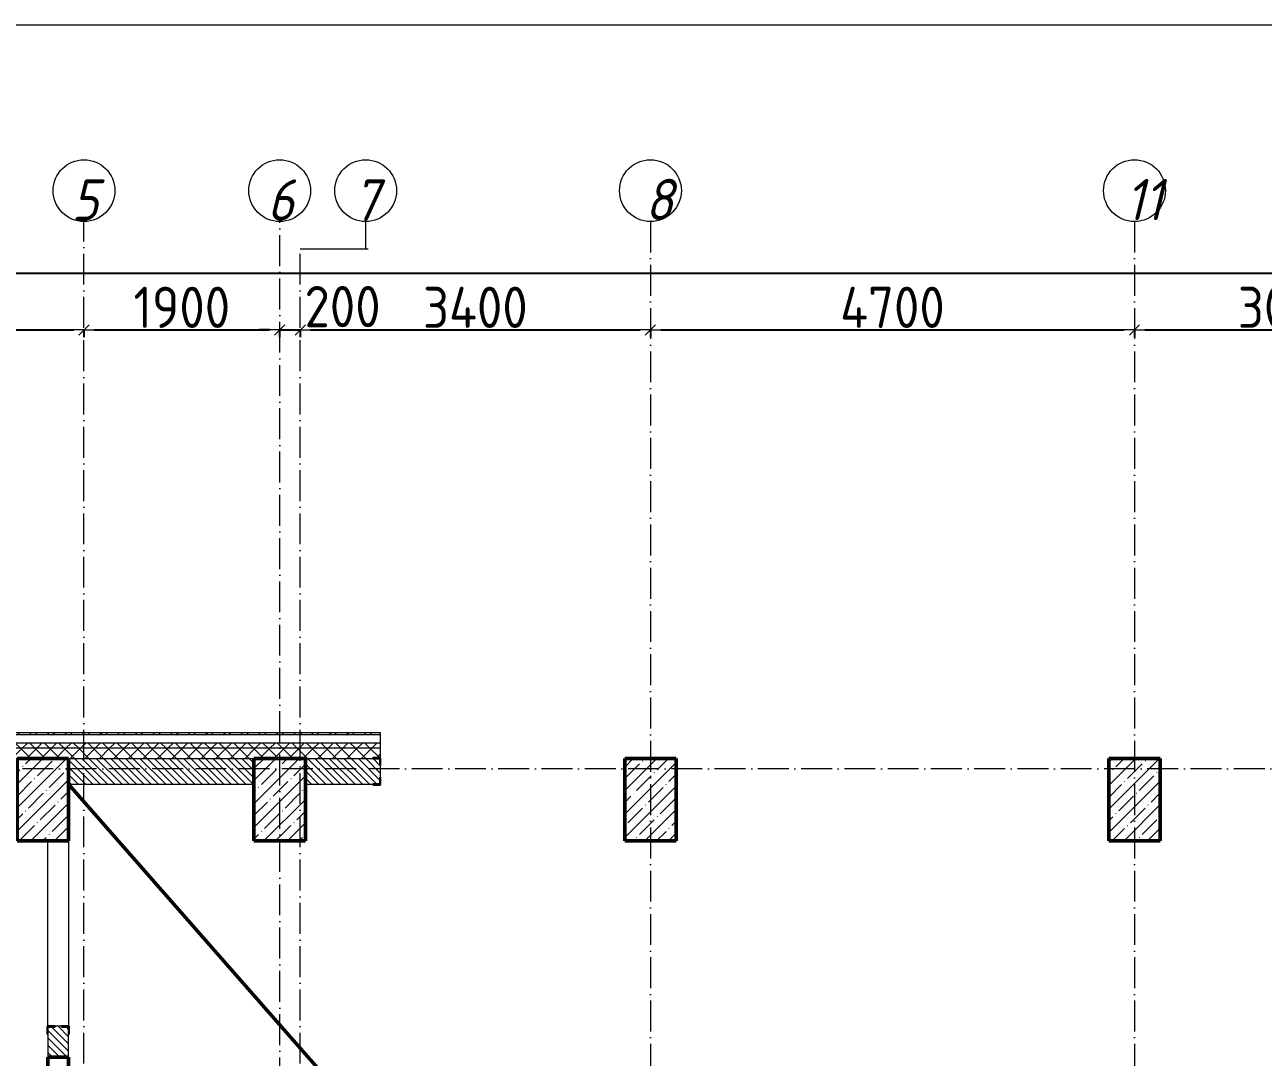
# Model space of a CAD drawing. Header units: millimetres. Extents: x -213536 to 1564669, y -45299 to 942238.
# Drawn here: x 149604 to 161629, y 541797 to 551819 of the extents above; entities that cross this region are included whole.
import ezdxf

# ---------------------------------------------------------------- set-up
doc = ezdxf.new("R2010")
doc.units = ezdxf.units.MM
doc.linetypes.add('50_200_ШТРИХ_1Т_ш5_п1_п1_', pattern=[700, 500, -100, 0, -100])
for name, color, linetype, lineweight in [('A-____-____-DIMS', 7, 'Continuous', 9), ('A-DETL-____-OTLN-1', 7, 'Continuous', 50), ('A-GENM-____-MCUT', 7, 'Continuous', 25), ('A-GENM-____-OTLN-1', 7, 'Continuous', 25), ('A-WALL-____-MCUT', 7, 'Continuous', 13), ('A-WALL-____-MCUT-1', 7, 'Continuous', 9), ('A-WALL-____-PATT-1', 7, 'Continuous', 9), ('A-WALL-FNSH-MCUT-1', 7, 'Continuous', 9), ('I-WALL-____-OTLN', 7, 'Continuous', 9), ('S-COLS-____-MCUT', 7, 'Continuous', 50), ('S-COLS-____-OTLN', 7, 'Continuous', 9), ('S-GRID-____-IDEN', 7, 'Continuous', 9), ('S-GRID-____-OTLN', 7, 'Continuous', 9), ('S-GRID-____-OTLN-1', 7, '50_200_ШТРИХ_1Т_ш5_п1_п1_', 9)]:
    doc.layers.add(name, color=color, linetype=linetype, lineweight=lineweight)
doc.styles.add('ISOCPEUR_I_9', font='isocpeui.ttf', dxfattribs={"width": 0.9, "height": 250})
doc.styles.add('СПДС', font='isocpeur.ttf', dxfattribs={"width": 0.9})
doc.dimstyles.new('Размера А3', dxfattribs={"dimtxt": 200, "dimasz": 100, "dimexe": 70, "dimexo": 100, "dimgap": 20, "dimtad": 1, "dimdec": 0, "dimrnd": 10, "dimzin": 0, "dimdsep": 46, "dimtxsty": 'СПДС', "dimblk": 'ARROWHEAD_6', "dimcen": 1, "dimclrd": 256, "dimclre": 256, "dimclrt": 256, "dimazin": 0, "dimtfac": 1, "dimtdec": 0, "dimtmove": 2, "dimatfit": 3, "dimfxl": 1, "dimtolj": 1, "dimtzin": 0, "dimarcsym": 0})
pattern_1 = [(45, (142429.06, 459015.94), (-70.71068, 70.71068), []), (135, (142429.06, 459015.94), (-70.71068, -70.71068), [])]
pattern_2 = [(135, (142429.057, 459015.94), (-35.35534, -35.35534), [])]

# ---------------------------------------------------------------- blocks, each defined once
blk = doc.blocks.new('BSC_Колонна _Прямоугольная - 500х800-25984396-АР1_План отверстий 3 этажа в осях 1-64_Ю-ЯЯ')
at = {"layer": 'S-COLS-____-OTLN'}
h = blk.add_hatch(dxfattribs=at)
h.set_pattern_fill('FP_13', color=256, style=0, pattern_type=2)
h.set_pattern_definition([(45, (-9650, -85281.04), (-114.04925, 114.04925), []), (45, (-9535.95, -85281.04), (-114.04925, 114.04925), [201.613, -40.323, 3.353, -36.97])])
h.paths.add_polyline_path([(-250, -400), (250, -400), (250, 400), (-250, 400)], flags=0)
at = {"layer": 'S-COLS-____-MCUT'}
for p, q in [((250, 400), (-250, 400)), ((-250, 400), (-250, -400)), ((250, -400), (250, 400)), ((-250, -400), (250, -400))]:
    blk.add_line(p, q, dxfattribs=at)
blk = doc.blocks.new('BSC_Колонна _Прямоугольная - 500х800-V64-АР1_План отверстий 3 этажа в осях 1-64_Ю-ЯЯ')
at = {"layer": 'S-COLS-____-OTLN'}
h = blk.add_hatch(dxfattribs=at)
h.set_pattern_fill('FP_72', color=256, style=0, pattern_type=2)
h.set_pattern_definition([(45, (-13250, -85281.04), (-114.04925, 114.04925), []), (45, (-13135.95, -85281.04), (-114.04925, 114.04925), [201.613, -40.323, 3.353, -36.97])])
h.paths.add_polyline_path([(-250, -400), (250, -400), (250, 400), (-250, 400)], flags=0)
at = {"layer": 'S-COLS-____-MCUT'}
for p, q in [((250, 400), (-250, 400)), ((-250, 400), (-250, -400)), ((250, -400), (250, 400)), ((-250, -400), (250, -400))]:
    blk.add_line(p, q, dxfattribs=at)
blk = doc.blocks.new('BSC_Колонна _Прямоугольная - 500х800-V65-АР1_План отверстий 3 этажа в осях 1-64_Ю-ЯЯ')
at = {"layer": 'S-COLS-____-OTLN'}
h = blk.add_hatch(dxfattribs=at)
h.set_pattern_fill('FP_73', color=256, style=0, pattern_type=2)
h.set_pattern_definition([(45, (-17950, -85281.04), (-114.04925, 114.04925), []), (45, (-17835.95, -85281.04), (-114.04925, 114.04925), [201.613, -40.323, 3.353, -36.97])])
h.paths.add_polyline_path([(-250, -400), (250, -400), (250, 400), (-250, 400)], flags=0)
at = {"layer": 'S-COLS-____-MCUT'}
for p, q in [((250, 400), (-250, 400)), ((-250, 400), (-250, -400)), ((250, -400), (250, 400)), ((-250, -400), (250, -400))]:
    blk.add_line(p, q, dxfattribs=at)
blk = doc.blocks.new('BSC_Колонна _Прямоугольная - 500х800-V91-АР1_План отверстий 3 этажа в осях 1-64_Ю-ЯЯ')
at = {"layer": 'S-COLS-____-OTLN'}
h = blk.add_hatch(dxfattribs=at)
h.set_pattern_fill('FP_96', color=256, style=0, pattern_type=2)
h.set_pattern_definition([(45, (-7350, -85281.04), (-114.04925, 114.04925), []), (45, (-7235.95, -85281.04), (-114.04925, 114.04925), [201.613, -40.323, 3.353, -36.97])])
h.paths.add_polyline_path([(-250, -400), (250, -400), (250, 400), (-250, 400)], flags=0)
at = {"layer": 'S-COLS-____-MCUT'}
for p, q in [((250, 400), (-250, 400)), ((-250, 400), (-250, -400)), ((250, -400), (250, 400)), ((-250, -400), (250, -400))]:
    blk.add_line(p, q, dxfattribs=at)
blk = doc.blocks.new('Фахверк_СКБ_Уголок - 250_3380-27498580-АР1_План отверстий 3 этажа в осях 1-64_Ю-ЯЯ')
at = {"layer": 'A-GENM-____-MCUT'}
for p, q in [((200, 181), (125, 181)), ((125, 181), (125, 106)), ((131, 106), (131, 175)), ((131, 175), (200, 175)), ((200, 175), (200, 181)), ((125, 106), (131, 106)), ((131, -6), (125, -6)), ((125, -6), (125, -81)), ((125, -81), (200, -81)), ((131, -75), (131, -6)), ((200, -75), (131, -75)), ((200, -81), (200, -75))]:
    blk.add_line(p, q, dxfattribs=at)
blk = doc.blocks.new('BSC_Колонна _Прямоугольная1 - 200х200 _металл_-35216022-АР1_План отверстий 3 этажа в осях 1-64_Ю-ЯЯ')
at = {"layer": 'S-COLS-____-MCUT'}
for p, q in [((100, 100), (-100, 100)), ((-100, 100), (-100, -100)), ((100, -100), (100, 100)), ((-100, -100), (100, -100))]:
    blk.add_line(p, q, dxfattribs=at)
blk = doc.blocks.new('Фахверк_СКБ_Уголок - 200_3960-28268576-АР1_План отверстий 3 этажа в осях 1-64_Ю-ЯЯ')
at = {"layer": 'A-GENM-____-MCUT'}
for p, q in [((200, 156), (125, 156)), ((125, 156), (125, 81)), ((131, 81), (131, 150)), ((131, 150), (200, 150)), ((200, 150), (200, 156)), ((125, 81), (131, 81)), ((131, 19), (125, 19)), ((125, 19), (125, -56)), ((131, -50), (131, 19)), ((125, -56), (200, -56)), ((200, -50), (131, -50)), ((200, -56), (200, -50))]:
    blk.add_line(p, q, dxfattribs=at)
blk = doc.blocks.new('Ось сетки - Круг_Ø6_00__ISO-2_5_0_9K_-25732049-АР1_План отверстий 3 этажа в осях 1-64_Ю-ЯЯ')
at = {"layer": 'S-GRID-____-IDEN'}
blk.add_circle((0, 0), 3, dxfattribs=at)
blk = doc.blocks.new('ARROWHEAD_6')
at = {"color": 0, "linetype": 'Continuous'}
for p, q in [((0, 0), (-1, 0)), ((-0.5, -0.5), (0.5, 0.5))]:
    blk.add_line(p, q, dxfattribs=at)
blk = doc.blocks.new('*D2902')
at = {"layer": 'A-____-____-DIMS', "lineweight": -2, "transparency": 16777216}
for p, q in [((147879, 548862), (147879, 548786)), ((147979, 548856), (150079, 548856)), ((150179, 548862), (150179, 548786))]:
    blk.add_line(p, q, dxfattribs=at)
at = {"layer": 'Defpoints', "color": 0, "lineweight": 50, "transparency": 16777216}
for p in [(147879, 548962), (150179, 548962), (150179, 548856)]:
    blk.add_point(p, dxfattribs=at)
at = {"layer": 'A-____-____-DIMS', "lineweight": -2, "transparency": 16777216, "xscale": 100, "yscale": 100, "zscale": 100, "rotation": 180}
blk.add_blockref('ARROWHEAD_6', (147879, 548856), dxfattribs=at)
at = {"layer": 'A-____-____-DIMS', "lineweight": -2, "transparency": 16777216, "xscale": 100, "yscale": 100, "zscale": 100}
blk.add_blockref('ARROWHEAD_6', (150179, 548856), dxfattribs=at)
at = {"layer": 'A-____-____-DIMS', "transparency": 16777216, "insert": (149029, 549076), "char_height": 400, "attachment_point": 5, "style": 'СПДС'}
blk.add_mtext('\\A1;2300', dxfattribs=at)
blk = doc.blocks.new('*D2903')
at = {"layer": 'A-____-____-DIMS', "lineweight": -2, "transparency": 16777216}
for p, q in [((150179, 548862), (150179, 548786)), ((150279, 548856), (151979, 548856)), ((152079, 548862), (152079, 548786))]:
    blk.add_line(p, q, dxfattribs=at)
at = {"layer": 'Defpoints', "color": 0, "lineweight": 50, "transparency": 16777216}
for p in [(150179, 548962), (152079, 548962), (152079, 548856)]:
    blk.add_point(p, dxfattribs=at)
at = {"layer": 'A-____-____-DIMS', "lineweight": -2, "transparency": 16777216, "xscale": 100, "yscale": 100, "zscale": 100, "rotation": 180}
blk.add_blockref('ARROWHEAD_6', (150179, 548856), dxfattribs=at)
at = {"layer": 'A-____-____-DIMS', "lineweight": -2, "transparency": 16777216, "xscale": 100, "yscale": 100, "zscale": 100}
blk.add_blockref('ARROWHEAD_6', (152079, 548856), dxfattribs=at)
at = {"layer": 'A-____-____-DIMS', "transparency": 16777216, "insert": (151129, 549076), "char_height": 400, "attachment_point": 5, "style": 'СПДС'}
blk.add_mtext('\\A1;1900', dxfattribs=at)
blk = doc.blocks.new('*D2904')
at = {"layer": 'A-____-____-DIMS', "lineweight": -2, "transparency": 16777216}
for p, q in [((151979, 548856), (151879, 548856)), ((152079, 548862), (152079, 548786)), ((152079, 548856), (152279, 548856)), ((152279, 548862), (152279, 548786)), ((152379, 548856), (152479, 548856))]:
    blk.add_line(p, q, dxfattribs=at)
at = {"layer": 'Defpoints', "color": 0, "lineweight": 50, "transparency": 16777216}
for p in [(152079, 548962), (152279, 548962), (152279, 548856)]:
    blk.add_point(p, dxfattribs=at)
at = {"layer": 'A-____-____-DIMS', "lineweight": -2, "transparency": 16777216, "xscale": 100, "yscale": 100, "zscale": 100}
blk.add_blockref('ARROWHEAD_6', (152079, 548856), dxfattribs=at)
at = {"layer": 'A-____-____-DIMS', "lineweight": -2, "transparency": 16777216, "xscale": 100, "yscale": 100, "zscale": 100, "rotation": 180}
blk.add_blockref('ARROWHEAD_6', (152279, 548856), dxfattribs=at)
at = {"layer": 'A-____-____-DIMS', "transparency": 16777216, "insert": (152320, 549283), "char_height": 400, "attachment_point": 1, "line_spacing_factor": 1.149209, "style": 'СПДС'}
blk.add_mtext('\\A1;200', dxfattribs=at)
blk = doc.blocks.new('*D2905')
at = {"layer": 'A-____-____-DIMS', "lineweight": -2, "transparency": 16777216}
for p, q in [((152279, 548862), (152279, 548786)), ((152379, 548856), (155579, 548856)), ((155679, 548862), (155679, 548786))]:
    blk.add_line(p, q, dxfattribs=at)
at = {"layer": 'Defpoints', "color": 0, "lineweight": 50, "transparency": 16777216}
for p in [(152279, 548962), (155679, 548962), (155679, 548856)]:
    blk.add_point(p, dxfattribs=at)
at = {"layer": 'A-____-____-DIMS', "lineweight": -2, "transparency": 16777216, "xscale": 100, "yscale": 100, "zscale": 100, "rotation": 180}
blk.add_blockref('ARROWHEAD_6', (152279, 548856), dxfattribs=at)
at = {"layer": 'A-____-____-DIMS', "lineweight": -2, "transparency": 16777216, "xscale": 100, "yscale": 100, "zscale": 100}
blk.add_blockref('ARROWHEAD_6', (155679, 548856), dxfattribs=at)
at = {"layer": 'A-____-____-DIMS', "transparency": 16777216, "insert": (153979, 549076), "char_height": 400, "attachment_point": 5, "style": 'СПДС'}
blk.add_mtext('\\A1;3400', dxfattribs=at)
blk = doc.blocks.new('*D2906')
at = {"layer": 'A-____-____-DIMS', "lineweight": -2, "transparency": 16777216}
for p, q in [((155679, 548862), (155679, 548786)), ((155779, 548856), (160279, 548856)), ((160379, 548862), (160379, 548786))]:
    blk.add_line(p, q, dxfattribs=at)
at = {"layer": 'Defpoints', "color": 0, "lineweight": 50, "transparency": 16777216}
for p in [(155679, 548962), (160379, 548962), (160379, 548856)]:
    blk.add_point(p, dxfattribs=at)
at = {"layer": 'A-____-____-DIMS', "lineweight": -2, "transparency": 16777216, "xscale": 100, "yscale": 100, "zscale": 100, "rotation": 180}
blk.add_blockref('ARROWHEAD_6', (155679, 548856), dxfattribs=at)
at = {"layer": 'A-____-____-DIMS', "lineweight": -2, "transparency": 16777216, "xscale": 100, "yscale": 100, "zscale": 100}
blk.add_blockref('ARROWHEAD_6', (160379, 548856), dxfattribs=at)
at = {"layer": 'A-____-____-DIMS', "transparency": 16777216, "insert": (158029, 549076), "char_height": 400, "attachment_point": 5, "style": 'СПДС'}
blk.add_mtext('\\A1;4700', dxfattribs=at)
blk = doc.blocks.new('*D2907')
at = {"layer": 'A-____-____-DIMS', "lineweight": -2, "transparency": 16777216}
for p, q in [((160379, 548862), (160379, 548786)), ((160479, 548856), (163279, 548856)), ((163379, 548862), (163379, 548786))]:
    blk.add_line(p, q, dxfattribs=at)
at = {"layer": 'Defpoints', "color": 0, "lineweight": 50, "transparency": 16777216}
for p in [(160379, 548962), (163379, 548962), (163379, 548856)]:
    blk.add_point(p, dxfattribs=at)
at = {"layer": 'A-____-____-DIMS', "lineweight": -2, "transparency": 16777216, "xscale": 100, "yscale": 100, "zscale": 100, "rotation": 180}
blk.add_blockref('ARROWHEAD_6', (160379, 548856), dxfattribs=at)
at = {"layer": 'A-____-____-DIMS', "lineweight": -2, "transparency": 16777216, "xscale": 100, "yscale": 100, "zscale": 100}
blk.add_blockref('ARROWHEAD_6', (163379, 548856), dxfattribs=at)
at = {"layer": 'A-____-____-DIMS', "transparency": 16777216, "insert": (161879, 549076), "char_height": 400, "attachment_point": 5, "style": 'СПДС'}
blk.add_mtext('\\A1;3000', dxfattribs=at)
blk = doc.blocks.new('*D2940')
at = {"layer": 'A-____-____-DIMS', "lineweight": -2, "transparency": 16777216}
for p, q in [((140079, 549415), (140079, 549339)), ((140179, 549409), (191048, 549409)), ((243479, 549409), (192456, 549409)), ((243579, 549415), (243579, 549339))]:
    blk.add_line(p, q, dxfattribs=at)
at = {"layer": 'Defpoints', "color": 0, "lineweight": 50, "transparency": 16777216}
for p in [(140079, 549515), (243579, 549515), (243579, 549409)]:
    blk.add_point(p, dxfattribs=at)
at = {"layer": 'A-____-____-DIMS', "lineweight": -2, "transparency": 16777216, "xscale": 100, "yscale": 100, "zscale": 100, "rotation": 180}
blk.add_blockref('ARROWHEAD_6', (140079, 549409), dxfattribs=at)
at = {"layer": 'A-____-____-DIMS', "lineweight": -2, "transparency": 16777216, "xscale": 100, "yscale": 100, "zscale": 100}
blk.add_blockref('ARROWHEAD_6', (243579, 549409), dxfattribs=at)
at = {"layer": 'A-____-____-DIMS', "transparency": 16777216, "insert": (191068, 549835), "char_height": 400, "attachment_point": 1, "line_spacing_factor": 1.149209, "style": 'СПДС'}
blk.add_mtext('\\A1;103500', dxfattribs=at)

msp = doc.modelspace()

# ---------------------------------------------------------------- hatches: boundary and pattern name
at = {"layer": 'A-WALL-____-PATT-1'}
h = msp.add_hatch(dxfattribs=at)
h.set_pattern_fill('FP_6', color=256, style=0, pattern_type=2)
h.set_pattern_definition([(45, (142429.06, 459015.94), (-85.53659, 85.53659), []), (45, (142486.08, 459015.94), (-85.53659, 85.53659), [])])
h.paths.add_polyline_path([(166298.1, 544927), (166298.1, 544947), (166279.1, 544947), (166279.1, 544927)], flags=0)
h.paths.add_polyline_path([(166129.1, 544927), (166129.1, 544947), (162559.1, 544947), (162559.1, 544927), (163624.6, 544927)], flags=0)
h.paths.add_polyline_path([(153059.1, 544927), (153059.1, 544947), (139749.1, 544947), (139749.1, 544927), (149484.9, 544927)], flags=0)
h = msp.add_hatch(dxfattribs=at)
h.set_pattern_fill('FP_4', color=256, style=0, pattern_type=2)
h.set_pattern_definition(pattern_1)
h.paths.add_polyline_path([(163624.6, 544797), (166279.1, 544797), (166279.1, 544847), (162559.1, 544847), (162559.1, 544797)], flags=0)
h.paths.add_polyline_path([(153059.1, 544797), (153059.1, 544847), (139879.1, 544847), (139879.1, 544797), (149484.9, 544797)], flags=0)
h = msp.add_hatch(dxfattribs=at)
h.set_pattern_fill('FP_4', color=256, style=0, pattern_type=2)
h.set_pattern_definition(pattern_1)
h.paths.add_polyline_path([(166279.1, 544697), (166279.1, 544797), (162559.1, 544797), (162559.1, 544703), (162634.1, 544703), (162634.1, 544697), (163624.6, 544697)], flags=0)
h.paths.add_polyline_path([(152984.1, 544697), (152984.1, 544703), (153059.1, 544703), (153059.1, 544797), (139979.1, 544797), (139979.1, 544697), (152329.1, 544697)], flags=0)
h = msp.add_hatch(dxfattribs=at)
h.set_pattern_fill('FP_9', color=256, style=0, pattern_type=2)
h.set_pattern_definition(pattern_2)
h.paths.add_polyline_path([(151829.1, 544447), (151829.1, 544697), (150029.1, 544697), (150029.1, 544447)], flags=0)
h = msp.add_hatch(dxfattribs=at)
h.set_pattern_fill('FP_9', color=256, style=0, pattern_type=2)
h.set_pattern_definition(pattern_2)
h.paths.add_polyline_path([(153053.1, 544447), (153053.1, 544516), (153059.1, 544516), (153059.1, 544628), (153053.1, 544628), (153053.1, 544697), (152329.1, 544697), (152329.1, 544447), (152984.1, 544447)], flags=0)
h = msp.add_hatch(dxfattribs=at)
h.set_pattern_fill('FP_9', color=256, style=0, pattern_type=2)
h.set_pattern_definition(pattern_2)
h.paths.add_polyline_path([(150029.1, 541797), (150029.1, 542091), (149960.1, 542091), (149960.1, 542097), (149898.1, 542097), (149898.1, 542091), (149829.1, 542091), (149829.1, 541797)], flags=0)

# ---------------------------------------------------------------- linework, layer by layer
at = {"color": 1, "lineweight": 0}
msp.add_lwpolyline([(134866.3, 551818.7), (248102.3, 551818.7), (248102.3, 452990.7), (134866.3, 452990.7)], close=True, dxfattribs=at)
at = {"layer": 'A-DETL-____-OTLN-1'}
msp.add_line((150029.1, 544447), (159601.3, 533547), dxfattribs=at)
at = {"layer": 'A-WALL-____-MCUT'}
for p, q in [((153059.1, 544927), (139749.1, 544927)), ((153059.1, 544703), (153059.1, 544927)), ((150029.1, 544697), (151829.1, 544697)), ((152329.1, 544697), (152984.1, 544697)), ((153059.1, 544516), (153059.1, 544628)), ((150029.1, 544447), (151829.1, 544447)), ((152329.1, 544447), (152984.1, 544447)), ((149960.1, 542097), (149898.1, 542097)), ((149829.1, 542022), (149829.1, 541797)), ((150029.1, 541797), (150029.1, 542022))]:
    msp.add_line(p, q, dxfattribs=at)
at = {"layer": 'A-WALL-____-MCUT-1'}
for p, q in [((153059.1, 544847), (139829.1, 544847)), ((153059.1, 544797), (139879.1, 544797))]:
    msp.add_line(p, q, dxfattribs=at)
at = {"layer": 'A-WALL-FNSH-MCUT-1'}
for p, q in [((153059.1, 544947), (139729.1, 544947)), ((153059.1, 544927), (153059.1, 544947))]:
    msp.add_line(p, q, dxfattribs=at)
at = {"layer": 'I-WALL-____-OTLN'}
for p, q in [((149829.1, 542097), (149829.1, 543897)), ((150029.1, 543897), (150029.1, 542097))]:
    msp.add_line(p, q, dxfattribs=at)
at = {"layer": 'S-GRID-____-OTLN'}
msp.add_line((152279.1, 549644.2), (152938.8, 549644.2), dxfattribs=at)
at = {"layer": 'S-GRID-____-OTLN-1', "color": 251, "ltscale": 0.6, "true_color": 0x636466}
for p, q in [((150179.1, 511907.5), (150179.1, 549908.8)), ((152079.1, 512087.6), (152079.1, 549908.8)), ((152914.1, 549644.5), (152914.1, 549908.8)), ((155679.1, 549908.8), (155679.1, 511907.5)), ((160379.1, 549908.8), (160379.1, 511907.5)), ((152279.1, 511907.5), (152279.1, 549644.5)), ((152279.1, 549644.5), (152914.1, 549644.5)), ((246503.5, 544597), (137760.3, 544597))]:
    msp.add_line(p, q, dxfattribs=at)

# ---------------------------------------------------------------- block references
at = {"layer": 'A-GENM-____-OTLN-1'}
for name, p, rotation in [('Фахверк_СКБ_Уголок - 250_3380-27498580-АР1_План отверстий 3 этажа в осях 1-64_Ю-ЯЯ', (153184.1, 544622), 180), ('Фахверк_СКБ_Уголок - 200_3960-28268576-АР1_План отверстий 3 этажа в осях 1-64_Ю-ЯЯ', (149879.1, 542222), 269.9999999999999)]:
    msp.add_blockref(name, p, dxfattribs=dict(at, rotation=rotation))
at = {"layer": 'S-COLS-____-OTLN'}
for name, p in [('BSC_Колонна _Прямоугольная - 500х800-V91-АР1_План отверстий 3 этажа в осях 1-64_Ю-ЯЯ', (149779.1, 544297)), ('BSC_Колонна _Прямоугольная - 500х800-25984396-АР1_План отверстий 3 этажа в осях 1-64_Ю-ЯЯ', (152079.1, 544297)), ('BSC_Колонна _Прямоугольная - 500х800-V64-АР1_План отверстий 3 этажа в осях 1-64_Ю-ЯЯ', (155679.1, 544297)), ('BSC_Колонна _Прямоугольная - 500х800-V65-АР1_План отверстий 3 этажа в осях 1-64_Ю-ЯЯ', (160379.1, 544297))]:
    msp.add_blockref(name, p, dxfattribs=at)
at = {"layer": 'S-COLS-____-OTLN', "rotation": 270.0000000000001}
msp.add_blockref('BSC_Колонна _Прямоугольная1 - 200х200 _металл_-35216022-АР1_План отверстий 3 этажа в осях 1-64_Ю-ЯЯ', (149929.1, 541697), dxfattribs=at)
at = {"layer": 'S-GRID-____-IDEN', "xscale": 99.99999999999993, "yscale": 99.99999999999993, "zscale": 99.99999999999993}
for p in [(150179.1, 550208.8), (152079.1, 550208.8), (152914.1, 550208.8)]:
    msp.add_blockref('Ось сетки - Круг_Ø6_00__ISO-2_5_0_9K_-25732049-АР1_План отверстий 3 этажа в осях 1-64_Ю-ЯЯ', p, dxfattribs=at)
at = {"layer": 'S-GRID-____-IDEN', "xscale": 99.99999999999993, "yscale": 99.99999999999993, "zscale": 99.99999999999993, "rotation": 180}
for p in [(155679.1, 550208.8), (160379.1, 550208.8)]:
    msp.add_blockref('Ось сетки - Круг_Ø6_00__ISO-2_5_0_9K_-25732049-АР1_План отверстий 3 этажа в осях 1-64_Ю-ЯЯ', p, dxfattribs=at)

# ---------------------------------------------------------------- texts
at = {"layer": 'S-GRID-____-IDEN', "char_height": 400, "attachment_point": 1, "style": 'ISOCPEUR_I_9'}
for s, insert, width in [('\\fISOCPEUR|b0|i1|c204|p34|;\\W.9;5', (150057.4, 550317.6), 202.025), ('\\fISOCPEUR|b0|i1|c204|p34|;\\W.9;6', (151957.4, 550317.6), 202.025), ('\\fISOCPEUR|b0|i1|c204|p34|;\\W.9;7', (152792.4, 550317.6), 202.025), ('\\fISOCPEUR|b0|i1|c204|p34|;\\W.9;8', (155627.9, 550322.7), 202.025), ('11', (160292.4, 550322.7), 288.607)]:
    msp.add_mtext(s, dxfattribs=dict(at, insert=insert, width=width))

# ---------------------------------------------------------------- dimensions: what is measured, and where the dimension line sits
at = {"layer": 'A-____-____-DIMS'}
for base, p1, p2, picture, middle in [((243579.1, 549408.6), (140079.1, 549514.7), (243579.1, 549514.7), '*D2940', (191751.9, 549568.6)), ((152279.1, 548856.4), (152079.1, 548962.5), (152279.1, 548962.5), '*D2904', (152661.5, 549016.3))]:
    dim = msp.add_linear_dim(base=base, p1=p1, p2=p2, dimstyle='Размера А3', override={"dimtxt": 400}, dxfattribs=at)
    dim.commit()
    dim.dimension.update_dxf_attribs({"geometry": picture, "text_midpoint": middle, "dimtype": 160})
for base, p1, p2, picture, middle in [((150179.1, 548856.4), (147879.1, 548962.5), (150179.1, 548962.5), '*D2902', (149029.1, 549076.4)), ((152079.1, 548856.4), (150179.1, 548962.5), (152079.1, 548962.5), '*D2903', (151129.1, 549076.4)), ((155679.1, 548856.4), (152279.1, 548962.5), (155679.1, 548962.5), '*D2905', (153979.1, 549076.4)), ((160379.1, 548856.4), (155679.1, 548962.5), (160379.1, 548962.5), '*D2906', (158029.1, 549076.4)), ((163379.1, 548856.4), (160379.1, 548962.5), (163379.1, 548962.5), '*D2907', (161879.1, 549076.4))]:
    dim = msp.add_linear_dim(base=base, p1=p1, p2=p2, dimstyle='Размера А3', override={"dimtxt": 400}, dxfattribs=at)
    dim.commit()
    dim.dimension.update_dxf_attribs({"geometry": picture, "text_midpoint": middle})

doc.saveas('drawing.dxf')
